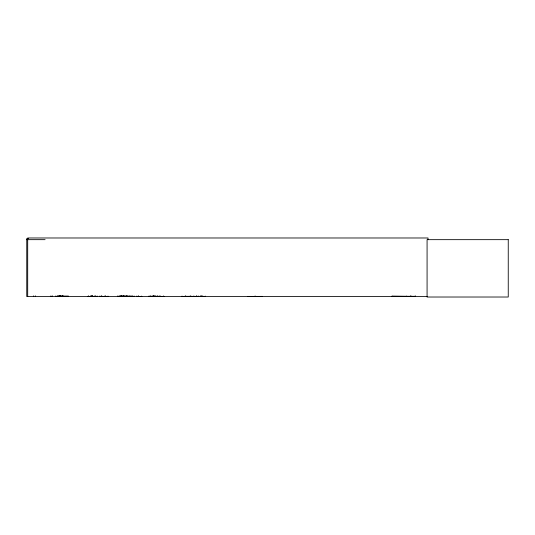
<?xml version="1.0" encoding="UTF-8"?>
<svg xmlns="http://www.w3.org/2000/svg" width="535" height="535" viewBox="0 0 535 535"><rect width="100%" height="100%" fill="white"/><g stroke="black" fill="none" stroke-linecap="round" stroke-linejoin="round"><path stroke-width="0.8" d="M117.406 296.517L117.466 296.062L117.406 296.537L134.379 296.477M126.013 296.517L126.013 296.062M157.658 296.062L157.658 296.537L157.711 296.062M392.061 296.156L392.001 296.537L415.367 296.49L391.994 296.156L392.061 296.517M415.307 296.517L415.361 296.156M392.001 296.33L415.361 296.31M415.361 296.537L415.294 296.156M101.897 296.464L101.924 296.062M107.823 296.537L99.637 296.477M255.656 296.276L254.7 296.276M55.747 296.537L68.54 296.504M123.752 296.477L123.745 295.942M87.927 296.537L97.343 296.477M92.14 296.477L92.073 295.942M186.922 296.477L186.969 296.102L187.023 296.537M198.084 296.477L198.131 296.102M255.563 296.276L254.787 296.276M88.181 296.477L88.228 296.102M181.693 296.477L186.969 296.417M92.401 296.477L92.448 296.102M50.464 296.477L51.888 296.477M50.778 296.477L50.838 296.102M248.006 296.497L262.357 296.377M28.422 238.583L26.75 238.583L26.75 296.537L427.184 296.537M26.75 239.66L45.1 239.66M57.813 296.163L68.527 296.163M120.77 296.163L131.483 296.163M57.793 296.316L68.547 296.303M120.749 296.303L131.503 296.316M136.579 296.537L136.579 296.062L136.626 296.417L141.882 296.477M164.018 296.49L149.051 296.517L149.058 296.062M189.069 296.537L189.069 296.062L189.123 296.417L198.131 296.417M200.277 296.102L205.594 296.517M60.615 296.464L60.696 295.822M59.866 296.477L59.92 295.942M59.552 296.477L59.492 296.102M104.579 296.477L104.532 296.102L104.486 296.537M163.77 296.477L163.723 296.102M126.976 296.477L126.929 296.102M156.715 296.477L156.675 296.102L156.635 296.537M150.596 296.477L150.556 296.102M94.862 296.477L94.822 296.102L94.775 296.537M88.743 296.477L88.696 296.102L88.656 296.537M124.307 296.464L124.28 296.062M118.255 296.477L118.235 296.102L118.215 296.537M149.111 296.477L149.111 296.062M126.066 296.477L126.066 296.062M428.02 239.66L428.02 237.981L27.693 237.981L27.693 296.537M415.14 296.062L415.14 296.537M410.987 295.942L410.987 296.537M410.686 295.942L410.686 296.537M406.533 296.062L406.533 296.537M205.199 296.062L205.199 296.537M202.023 295.942L202.023 296.537M201.849 295.942L201.849 296.537M200.23 296.062L200.23 296.537M198.177 296.062L198.177 296.537M196.559 295.942L196.559 296.537M196.392 295.942L196.392 296.537M194.044 296.062L194.044 296.537M193.209 296.062L193.209 296.537M190.861 295.942L190.861 296.537M190.687 295.942L190.687 296.537M185.404 295.942L185.404 296.537M185.23 295.942L185.23 296.537M182.047 296.062L182.047 296.537M163.683 296.062L163.683 296.537M160.085 295.942L160.085 296.537M159.878 295.942L159.878 296.537M158.935 296.062L158.935 296.537M157.564 296.062L157.564 296.537M155.324 295.942L155.324 296.537M155.117 295.942L155.117 296.537M154.782 295.942L154.782 296.537M154.481 295.942L154.481 296.537M153.552 295.942L153.552 296.537M153.512 295.942L153.512 296.537M153.003 295.942L153.003 296.537M152.796 295.942L152.796 296.537M151.519 296.062L151.519 296.537M150.509 296.062L150.509 296.537M150.335 296.062L150.335 296.537M141.521 296.062L141.521 296.537M138.351 295.942L138.351 296.537M138.184 295.942L138.184 296.537M134.479 296.062L134.479 296.537M132.874 295.942L132.874 296.537M132.707 295.942L132.707 296.537M131.169 296.062L131.169 296.537M129.537 296.062L129.537 296.537M127.096 295.942L127.096 296.537M126.835 295.942L126.869 296.537M124.06 296.062L124.06 296.537M123.491 295.942L123.491 296.537M123.291 295.942L123.291 296.537M123.083 295.942L123.083 296.537M121.779 295.942L121.779 296.537M121.565 295.942L121.612 296.537M121.398 295.822L121.398 296.537M121.01 295.942L121.01 296.537M120.89 295.822L120.89 296.537L120.796 295.942M119.726 295.822L119.726 296.537M119.419 296.062L119.419 296.537M117.934 296.062L117.934 296.537M107.99 296.062L107.99 296.537M105.408 295.942L105.408 296.537M105.194 295.942L105.194 296.537M101.316 295.942L101.316 296.537M101.142 295.942L101.142 296.537M99.543 296.062L99.543 296.537M97.444 296.062L97.444 296.537M95.839 295.942L95.839 296.537M95.665 295.942L95.665 296.537M94.314 296.062L94.314 296.537M92.722 295.822L92.722 296.537M92.501 296.062L92.501 296.537M91.866 295.942L91.866 296.537M91.151 295.942L91.151 296.537M91.05 295.822L91.05 296.537M90.937 295.942L90.937 296.537M88.268 296.062L88.268 296.537M63.117 295.822L63.117 296.537M62.368 295.822L62.368 296.537M62.207 296.062L62.207 296.537M61.946 295.822L61.946 296.537M60.542 296.062L60.542 296.537M60.067 296.062L60.067 296.537M59.706 295.942L59.706 296.537M59.432 296.062L59.432 296.537M58.282 296.062L58.282 296.537M57.827 296.062L57.827 296.537M57.793 296.062L57.793 296.537M57.339 296.062L57.339 296.537M56.081 296.062L56.081 296.537M55.52 296.062L55.52 296.537M52.383 295.942L52.423 296.537M52.009 296.062L52.009 296.537M50.899 296.062L50.899 296.537M35.364 295.822L35.364 296.537M33.685 295.822L33.685 296.537M508.25 239.66L427.077 239.66L427.077 297.019L508.25 297.019L508.25 239.66M153.257 296.537L153.257 295.942L153.211 296.537M121.906 296.537L121.906 295.942L121.866 296.537M59.057 296.537L59.057 295.942L59.017 296.537"/></g></svg>
